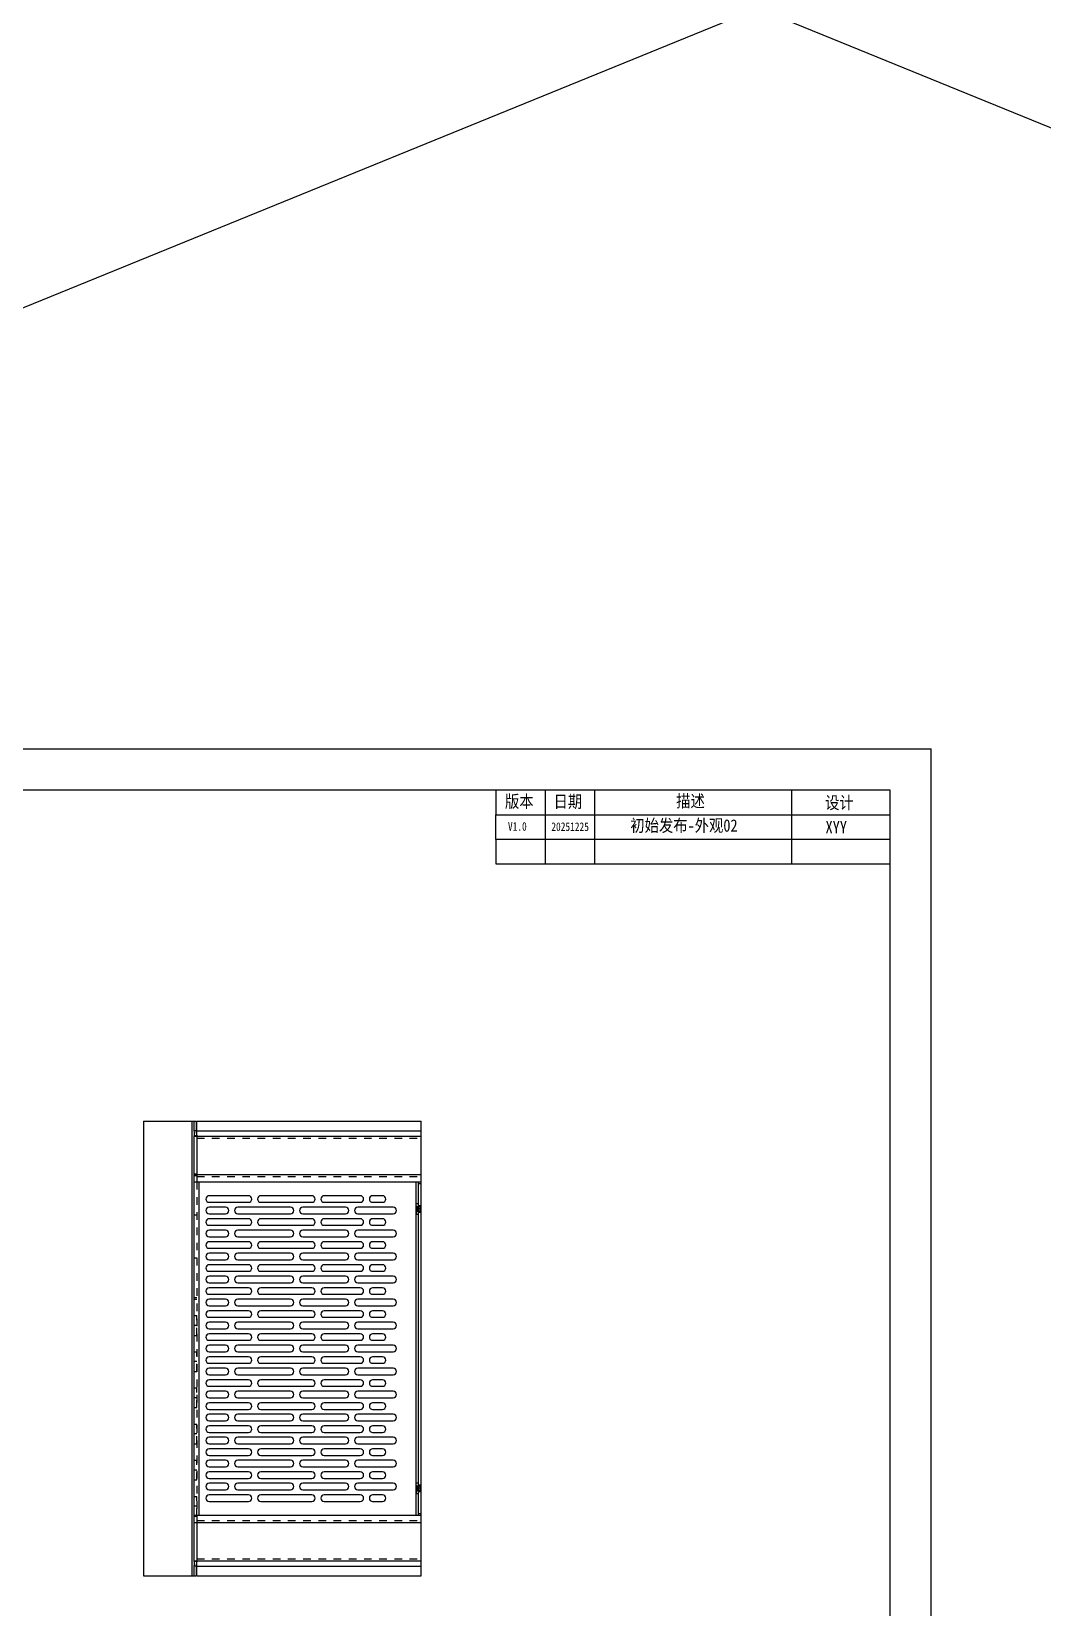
# Model space of a CAD drawing. Header units: millimetres. Extents: x -177 to 18421, y -5017 to 3255.
# Drawn here: x 7370 to 7986, y -4276 to -3317 of the extents above; entities that cross this region are included whole.
import ezdxf

# ---------------------------------------------------------------- set-up
doc = ezdxf.new("R2010")
doc.units = ezdxf.units.MM
doc.header["$LTSCALE"] = 46.255
doc.linetypes.add('HIDDEN', pattern=[0.2, 0.1, -0.1])
doc.layers.get('0').update_dxf_attribs({"linetype": 'CONTINUOUS'})
doc.layers.add('02___PRT_ALL_AXES', color=7, linetype='CONTINUOUS')
doc.layers.add('DEFAULT_2', color=8, linetype='HIDDEN')
doc.styles.get("Standard").update_dxf_attribs({"font": 'txt', "width": 0.85})
doc.styles.add('TEXTSTYLE_1', font='gdt', dxfattribs={"width": 0.8})

msp = doc.modelspace()

# ---------------------------------------------------------------- linework, layer by layer
for p, q in [((3604.224, -1587.394), (12020.537, -5017.418)), ((3604.224, -5017.418), (12020.537, -1587.394)), ((7682.878, -3778.222), (7682.878, -3823.222)), ((7712.878, -3778.222), (7712.878, -3823.222)), ((7832.878, -3778.222), (7832.878, -3823.222))]:
    msp.add_line(p, q)
at = {"color": 7, "linetype": 'Continuous'}
for p, q in [((6728.878, -3753.222), (7917.878, -3753.222)), ((7917.878, -4594.222), (7917.878, -3753.222)), ((7438.497, -3979.701), (7438.497, -4256.503)), ((7438.497, -3979.701), (7470.596, -3979.701)), ((7467.997, -3979.701), (7467.997, -4256.503)), ((7469.297, -3979.701), (7469.297, -3985.6)), ((7470.997, -3988.575), (7470.997, -3979.701)), ((7470.997, -3979.701), (7607.497, -3979.701)), ((7607.497, -4016.719), (7607.497, -3979.701)), ((7470.596, -3985.6), (7469.297, -3985.6)), ((7469.497, -4247.629), (7469.497, -3988.575)), ((7470.997, -3988.575), (7469.497, -3988.575)), ((7469.497, -3988.804), (7607.497, -3988.804)), ((7470.997, -3985.6), (7607.497, -3985.6)), ((7469.497, -4012.216), (7607.497, -4012.216)), ((7469.497, -4016.719), (7607.497, -4016.719)), ((7472.497, -4219.485), (7472.497, -4016.719)), ((7604.497, -4033.102), (7604.497, -4016.719)), ((7605.997, -4219.485), (7605.997, -4016.719)), ((7605.997, -4017.719), (7607.497, -4017.719)), ((7502.497, -4025.119), (7478.497, -4025.119)), ((7540.997, -4025.119), (7509.997, -4025.119)), ((7570.497, -4025.119), (7548.497, -4025.119)), ((7583.997, -4025.119), (7577.997, -4025.119)), ((7478.497, -4029.119), (7502.497, -4029.119)), ((7488.497, -4032.119), (7478.497, -4032.119)), ((7478.497, -4036.119), (7488.497, -4036.119)), ((7527.997, -4032.119), (7495.997, -4032.119)), ((7495.997, -4036.119), (7527.997, -4036.119)), ((7509.997, -4029.119), (7540.997, -4029.119)), ((7561.497, -4032.119), (7535.497, -4032.119)), ((7535.497, -4036.119), (7561.497, -4036.119)), ((7548.497, -4029.119), (7570.497, -4029.119)), ((7590.497, -4032.119), (7568.997, -4032.119)), ((7568.997, -4036.119), (7590.497, -4036.119)), ((7577.997, -4029.119), (7583.997, -4029.119)), ((7604.497, -4030.079), (7604.547, -4030.079)), ((7604.497, -4030.17), (7604.547, -4030.17)), ((7604.497, -4030.246), (7604.547, -4030.246)), ((7604.497, -4030.767), (7604.547, -4030.767)), ((7604.497, -4030.779), (7604.547, -4030.779)), ((7604.497, -4030.816), (7604.547, -4030.816)), ((7604.497, -4030.823), (7604.547, -4030.823)), ((7604.497, -4030.825), (7604.547, -4030.825)), ((7604.497, -4030.837), (7604.547, -4030.837)), ((7604.497, -4031.263), (7604.547, -4031.263)), ((7604.497, -4031.325), (7604.547, -4031.325)), ((7604.497, -4031.473), (7604.547, -4031.473)), ((7604.497, -4031.56), (7604.547, -4031.56)), ((7604.497, -4031.715), (7604.547, -4031.715)), ((7604.497, -4031.783), (7604.547, -4031.783)), ((7604.497, -4032.721), (7604.547, -4032.721)), ((7604.497, -4032.735), (7604.547, -4032.735)), ((7604.497, -4032.823), (7604.547, -4032.823)), ((7604.497, -4203.102), (7604.497, -4036.277)), ((7604.547, -4030.246), (7604.547, -4030.079)), ((7604.547, -4030.837), (7604.547, -4030.767)), ((7604.547, -4031.263), (7604.547, -4031.325)), ((7604.547, -4031.473), (7604.547, -4031.56)), ((7604.547, -4031.715), (7604.547, -4031.783)), ((7604.547, -4032.823), (7604.547, -4032.721)), ((7502.497, -4039.119), (7478.497, -4039.119)), ((7478.497, -4043.119), (7502.497, -4043.119)), ((7488.497, -4046.119), (7478.497, -4046.119)), ((7527.997, -4046.119), (7495.997, -4046.119)), ((7540.997, -4039.119), (7509.997, -4039.119)), ((7509.997, -4043.119), (7540.997, -4043.119)), ((7561.497, -4046.119), (7535.497, -4046.119)), ((7570.497, -4039.119), (7548.497, -4039.119)), ((7548.497, -4043.119), (7570.497, -4043.119)), ((7590.497, -4046.119), (7568.997, -4046.119)), ((7583.997, -4039.119), (7577.997, -4039.119)), ((7577.997, -4043.119), (7583.997, -4043.119)), ((7478.497, -4050.119), (7488.497, -4050.119)), ((7502.497, -4053.119), (7478.497, -4053.119)), ((7495.997, -4050.119), (7527.997, -4050.119)), ((7540.997, -4053.119), (7509.997, -4053.119)), ((7535.497, -4050.119), (7561.497, -4050.119)), ((7570.497, -4053.119), (7548.497, -4053.119)), ((7568.997, -4050.119), (7590.497, -4050.119)), ((7583.997, -4053.119), (7577.997, -4053.119)), ((7478.497, -4057.119), (7502.497, -4057.119)), ((7488.497, -4060.119), (7478.497, -4060.119)), ((7478.497, -4064.119), (7488.497, -4064.119)), ((7527.997, -4060.119), (7495.997, -4060.119)), ((7495.997, -4064.119), (7527.997, -4064.119)), ((7509.997, -4057.119), (7540.997, -4057.119)), ((7561.497, -4060.119), (7535.497, -4060.119)), ((7535.497, -4064.119), (7561.497, -4064.119)), ((7548.497, -4057.119), (7570.497, -4057.119)), ((7590.497, -4060.119), (7568.997, -4060.119)), ((7568.997, -4064.119), (7590.497, -4064.119)), ((7577.997, -4057.119), (7583.997, -4057.119)), ((7502.497, -4067.119), (7478.497, -4067.119)), ((7478.497, -4071.119), (7502.497, -4071.119)), ((7488.497, -4074.119), (7478.497, -4074.119)), ((7527.997, -4074.119), (7495.997, -4074.119)), ((7540.997, -4067.119), (7509.997, -4067.119)), ((7509.997, -4071.119), (7540.997, -4071.119)), ((7561.497, -4074.119), (7535.497, -4074.119)), ((7570.497, -4067.119), (7548.497, -4067.119)), ((7548.497, -4071.119), (7570.497, -4071.119)), ((7590.497, -4074.119), (7568.997, -4074.119)), ((7583.997, -4067.119), (7577.997, -4067.119)), ((7577.997, -4071.119), (7583.997, -4071.119)), ((7478.497, -4078.119), (7488.497, -4078.119)), ((7502.497, -4081.119), (7478.497, -4081.119)), ((7478.497, -4085.119), (7502.497, -4085.119)), ((7495.997, -4078.119), (7527.997, -4078.119)), ((7540.997, -4081.119), (7509.997, -4081.119)), ((7509.997, -4085.119), (7540.997, -4085.119)), ((7535.497, -4078.119), (7561.497, -4078.119)), ((7570.497, -4081.119), (7548.497, -4081.119)), ((7548.497, -4085.119), (7570.497, -4085.119)), ((7568.997, -4078.119), (7590.497, -4078.119)), ((7583.997, -4081.119), (7577.997, -4081.119)), ((7577.997, -4085.119), (7583.997, -4085.119)), ((7488.497, -4088.119), (7478.497, -4088.119)), ((7478.497, -4092.119), (7488.497, -4092.119)), ((7502.497, -4095.119), (7478.497, -4095.119)), ((7527.997, -4088.119), (7495.997, -4088.119)), ((7495.997, -4092.119), (7527.997, -4092.119)), ((7540.997, -4095.119), (7509.997, -4095.119)), ((7561.497, -4088.119), (7535.497, -4088.119)), ((7535.497, -4092.119), (7561.497, -4092.119)), ((7570.497, -4095.119), (7548.497, -4095.119)), ((7590.497, -4088.119), (7568.997, -4088.119)), ((7568.997, -4092.119), (7590.497, -4092.119)), ((7583.997, -4095.119), (7577.997, -4095.119)), ((7478.497, -4099.119), (7502.497, -4099.119)), ((7488.497, -4102.119), (7478.497, -4102.119)), ((7527.997, -4102.119), (7495.997, -4102.119)), ((7509.997, -4099.119), (7540.997, -4099.119)), ((7561.497, -4102.119), (7535.497, -4102.119)), ((7548.497, -4099.119), (7570.497, -4099.119)), ((7590.497, -4102.119), (7568.997, -4102.119)), ((7577.997, -4099.119), (7583.997, -4099.119)), ((7478.497, -4106.119), (7488.497, -4106.119)), ((7502.497, -4109.119), (7478.497, -4109.119)), ((7478.497, -4113.119), (7502.497, -4113.119)), ((7495.997, -4106.119), (7527.997, -4106.119)), ((7540.997, -4109.119), (7509.997, -4109.119)), ((7509.997, -4113.119), (7540.997, -4113.119)), ((7535.497, -4106.119), (7561.497, -4106.119)), ((7570.497, -4109.119), (7548.497, -4109.119)), ((7548.497, -4113.119), (7570.497, -4113.119)), ((7568.997, -4106.119), (7590.497, -4106.119)), ((7583.997, -4109.119), (7577.997, -4109.119)), ((7577.997, -4113.119), (7583.997, -4113.119)), ((7488.497, -4116.119), (7478.497, -4116.119)), ((7478.497, -4120.119), (7488.497, -4120.119)), ((7502.497, -4123.119), (7478.497, -4123.119)), ((7527.997, -4116.119), (7495.997, -4116.119)), ((7495.997, -4120.119), (7527.997, -4120.119)), ((7540.997, -4123.119), (7509.997, -4123.119)), ((7561.497, -4116.119), (7535.497, -4116.119)), ((7535.497, -4120.119), (7561.497, -4120.119)), ((7570.497, -4123.119), (7548.497, -4123.119)), ((7590.497, -4116.119), (7568.997, -4116.119)), ((7568.997, -4120.119), (7590.497, -4120.119)), ((7583.997, -4123.119), (7577.997, -4123.119)), ((7478.497, -4127.119), (7502.497, -4127.119)), ((7488.497, -4130.119), (7478.497, -4130.119)), ((7527.997, -4130.119), (7495.997, -4130.119)), ((7509.997, -4127.119), (7540.997, -4127.119)), ((7561.497, -4130.119), (7535.497, -4130.119)), ((7548.497, -4127.119), (7570.497, -4127.119)), ((7590.497, -4130.119), (7568.997, -4130.119)), ((7577.997, -4127.119), (7583.997, -4127.119)), ((7478.497, -4134.119), (7488.497, -4134.119)), ((7502.497, -4137.119), (7478.497, -4137.119)), ((7478.497, -4141.119), (7502.497, -4141.119)), ((7495.997, -4134.119), (7527.997, -4134.119)), ((7540.997, -4137.119), (7509.997, -4137.119)), ((7509.997, -4141.119), (7540.997, -4141.119)), ((7535.497, -4134.119), (7561.497, -4134.119)), ((7570.497, -4137.119), (7548.497, -4137.119)), ((7548.497, -4141.119), (7570.497, -4141.119)), ((7568.997, -4134.119), (7590.497, -4134.119)), ((7583.997, -4137.119), (7577.997, -4137.119)), ((7577.997, -4141.119), (7583.997, -4141.119)), ((7488.497, -4144.119), (7478.497, -4144.119)), ((7478.497, -4148.119), (7488.497, -4148.119)), ((7502.497, -4151.119), (7478.497, -4151.119)), ((7527.997, -4144.119), (7495.997, -4144.119)), ((7495.997, -4148.119), (7527.997, -4148.119)), ((7540.997, -4151.119), (7509.997, -4151.119)), ((7561.497, -4144.119), (7535.497, -4144.119)), ((7535.497, -4148.119), (7561.497, -4148.119)), ((7570.497, -4151.119), (7548.497, -4151.119)), ((7590.497, -4144.119), (7568.997, -4144.119)), ((7568.997, -4148.119), (7590.497, -4148.119)), ((7583.997, -4151.119), (7577.997, -4151.119)), ((7478.497, -4155.119), (7502.497, -4155.119)), ((7488.497, -4158.119), (7478.497, -4158.119)), ((7478.497, -4162.119), (7488.497, -4162.119)), ((7527.997, -4158.119), (7495.997, -4158.119)), ((7495.997, -4162.119), (7527.997, -4162.119)), ((7509.997, -4155.119), (7540.997, -4155.119)), ((7561.497, -4158.119), (7535.497, -4158.119)), ((7535.497, -4162.119), (7561.497, -4162.119)), ((7548.497, -4155.119), (7570.497, -4155.119)), ((7590.497, -4158.119), (7568.997, -4158.119)), ((7568.997, -4162.119), (7590.497, -4162.119)), ((7577.997, -4155.119), (7583.997, -4155.119)), ((7502.497, -4165.119), (7478.497, -4165.119)), ((7478.497, -4169.119), (7502.497, -4169.119)), ((7488.497, -4172.119), (7478.497, -4172.119)), ((7527.997, -4172.119), (7495.997, -4172.119)), ((7540.997, -4165.119), (7509.997, -4165.119)), ((7509.997, -4169.119), (7540.997, -4169.119)), ((7561.497, -4172.119), (7535.497, -4172.119)), ((7570.497, -4165.119), (7548.497, -4165.119)), ((7548.497, -4169.119), (7570.497, -4169.119)), ((7590.497, -4172.119), (7568.997, -4172.119)), ((7583.997, -4165.119), (7577.997, -4165.119)), ((7577.997, -4169.119), (7583.997, -4169.119)), ((7478.497, -4176.119), (7488.497, -4176.119)), ((7502.497, -4179.119), (7478.497, -4179.119)), ((7495.997, -4176.119), (7527.997, -4176.119)), ((7540.997, -4179.119), (7509.997, -4179.119)), ((7535.497, -4176.119), (7561.497, -4176.119)), ((7570.497, -4179.119), (7548.497, -4179.119)), ((7568.997, -4176.119), (7590.497, -4176.119)), ((7583.997, -4179.119), (7577.997, -4179.119)), ((7478.497, -4183.119), (7502.497, -4183.119)), ((7488.497, -4186.119), (7478.497, -4186.119)), ((7478.497, -4190.119), (7488.497, -4190.119)), ((7527.997, -4186.119), (7495.997, -4186.119)), ((7495.997, -4190.119), (7527.997, -4190.119)), ((7509.997, -4183.119), (7540.997, -4183.119)), ((7561.497, -4186.119), (7535.497, -4186.119)), ((7535.497, -4190.119), (7561.497, -4190.119)), ((7548.497, -4183.119), (7570.497, -4183.119)), ((7590.497, -4186.119), (7568.997, -4186.119)), ((7568.997, -4190.119), (7590.497, -4190.119)), ((7577.997, -4183.119), (7583.997, -4183.119)), ((7502.497, -4193.119), (7478.497, -4193.119)), ((7478.497, -4197.119), (7502.497, -4197.119)), ((7488.497, -4200.119), (7478.497, -4200.119)), ((7527.997, -4200.119), (7495.997, -4200.119)), ((7540.997, -4193.119), (7509.997, -4193.119)), ((7509.997, -4197.119), (7540.997, -4197.119)), ((7561.497, -4200.119), (7535.497, -4200.119)), ((7570.497, -4193.119), (7548.497, -4193.119)), ((7548.497, -4197.119), (7570.497, -4197.119)), ((7590.497, -4200.119), (7568.997, -4200.119)), ((7583.997, -4193.119), (7577.997, -4193.119)), ((7577.997, -4197.119), (7583.997, -4197.119)), ((7604.497, -4200.079), (7604.547, -4200.079)), ((7604.497, -4200.17), (7604.547, -4200.17)), ((7604.497, -4200.246), (7604.547, -4200.246)), ((7604.497, -4200.767), (7604.547, -4200.767)), ((7604.497, -4200.779), (7604.547, -4200.779)), ((7604.497, -4200.816), (7604.547, -4200.816)), ((7604.497, -4200.823), (7604.547, -4200.823)), ((7604.497, -4200.825), (7604.547, -4200.825)), ((7604.497, -4200.837), (7604.547, -4200.837)), ((7604.547, -4200.246), (7604.547, -4200.079)), ((7604.547, -4200.837), (7604.547, -4200.767)), ((7478.497, -4204.119), (7488.497, -4204.119)), ((7502.497, -4207.119), (7478.497, -4207.119)), ((7495.997, -4204.119), (7527.997, -4204.119)), ((7540.997, -4207.119), (7509.997, -4207.119)), ((7535.497, -4204.119), (7561.497, -4204.119)), ((7570.497, -4207.119), (7548.497, -4207.119)), ((7568.997, -4204.119), (7590.497, -4204.119)), ((7583.997, -4207.119), (7577.997, -4207.119)), ((7604.497, -4201.263), (7604.547, -4201.263)), ((7604.497, -4201.325), (7604.547, -4201.325)), ((7604.497, -4201.473), (7604.547, -4201.473)), ((7604.497, -4201.56), (7604.547, -4201.56)), ((7604.497, -4201.715), (7604.547, -4201.715)), ((7604.497, -4201.783), (7604.547, -4201.783)), ((7604.497, -4202.721), (7604.547, -4202.721)), ((7604.497, -4202.735), (7604.547, -4202.735)), ((7604.497, -4202.823), (7604.547, -4202.823)), ((7604.497, -4219.485), (7604.497, -4206.277)), ((7604.547, -4201.263), (7604.547, -4201.325)), ((7604.547, -4201.473), (7604.547, -4201.56)), ((7604.547, -4201.715), (7604.547, -4201.783)), ((7604.547, -4202.823), (7604.547, -4202.721)), ((7469.497, -4219.485), (7607.497, -4219.485)), ((7478.497, -4211.119), (7502.497, -4211.119)), ((7509.997, -4211.119), (7540.997, -4211.119)), ((7548.497, -4211.119), (7570.497, -4211.119)), ((7577.997, -4211.119), (7583.997, -4211.119)), ((7605.997, -4218.485), (7607.497, -4218.485)), ((7607.497, -4256.503), (7607.497, -4219.485)), ((7469.497, -4223.988), (7607.497, -4223.988)), ((7469.497, -4247.4), (7607.497, -4247.4)), ((7470.997, -4247.629), (7469.497, -4247.629)), ((7470.997, -4256.503), (7470.997, -4247.629)), ((7438.497, -4256.503), (7470.596, -4256.503)), ((7470.596, -4250.604), (7469.297, -4250.604)), ((7469.297, -4250.604), (7469.297, -4256.503)), ((7470.997, -4250.604), (7607.497, -4250.604)), ((7470.997, -4256.503), (7607.497, -4256.503))]:
    msp.add_line(p, q, dxfattribs=at)
at = {"color": 3, "linetype": 'Continuous'}
for p, q in [((7470.596, -3979.701), (7470.596, -3985.6)), ((7470.997, -3988.575), (7470.997, -4016.719)), ((7607.497, -4219.485), (7607.497, -4016.719)), ((7470.997, -4219.485), (7470.997, -4247.629)), ((7470.596, -4250.604), (7470.596, -4256.503))]:
    msp.add_line(p, q, dxfattribs=at)
at = {"color": 7, "linetype": 'Continuous'}
msp.add_lwpolyline([(6753.878, -4569.222), (7892.878, -4569.222), (7892.878, -3778.222), (6753.878, -3778.222)], close=True, dxfattribs=at)
for points in [[(7892.878, -3808.222), (7652.878, -3808.222), (7652.878, -3823.222), (7892.878, -3823.222), (7892.878, -3778.222), (7652.878, -3778.222), (7652.878, -3793.222)], [(7652.878, -3808.222), (7652.878, -3793.222), (7892.878, -3793.222)]]:
    msp.add_lwpolyline(points)
for centre, start, end in [((7478.497, -4027.119), 90, 270), ((7502.497, -4027.119), 270, 90), ((7509.997, -4027.119), 90, 270), ((7540.997, -4027.119), 270, 90), ((7548.497, -4027.119), 90, 270), ((7570.497, -4027.119), 270, 90), ((7577.997, -4027.119), 90, 270), ((7583.997, -4027.119), 270, 90), ((7478.497, -4034.119), 90, 270), ((7488.497, -4034.119), 270, 90), ((7495.997, -4034.119), 90, 270), ((7527.997, -4034.119), 270, 90), ((7535.497, -4034.119), 90, 270), ((7561.497, -4034.119), 270, 90), ((7568.997, -4034.119), 90, 270), ((7590.497, -4034.119), 270, 90), ((7478.497, -4041.119), 90, 270), ((7478.497, -4048.119), 90, 270), ((7488.497, -4048.119), 270, 90), ((7495.997, -4048.119), 90, 270), ((7502.497, -4041.119), 270, 90), ((7509.997, -4041.119), 90, 270), ((7527.997, -4048.119), 270, 90), ((7535.497, -4048.119), 90, 270), ((7540.997, -4041.119), 270, 90), ((7548.497, -4041.119), 90, 270), ((7561.497, -4048.119), 270, 90), ((7568.997, -4048.119), 90, 270), ((7570.497, -4041.119), 270, 90), ((7577.997, -4041.119), 90, 270), ((7583.997, -4041.119), 270, 90), ((7590.497, -4048.119), 270, 90), ((7478.497, -4055.119), 90, 270), ((7502.497, -4055.119), 270, 90), ((7509.997, -4055.119), 90, 270), ((7540.997, -4055.119), 270, 90), ((7548.497, -4055.119), 90, 270), ((7570.497, -4055.119), 270, 90), ((7577.997, -4055.119), 90, 270), ((7583.997, -4055.119), 270, 90), ((7478.497, -4062.119), 90, 270), ((7488.497, -4062.119), 270, 90), ((7495.997, -4062.119), 90, 270), ((7527.997, -4062.119), 270, 90), ((7535.497, -4062.119), 90, 270), ((7561.497, -4062.119), 270, 90), ((7568.997, -4062.119), 90, 270), ((7590.497, -4062.119), 270, 90), ((7478.497, -4069.119), 90, 270), ((7478.497, -4076.119), 90, 270), ((7488.497, -4076.119), 270, 90), ((7495.997, -4076.119), 90, 270), ((7502.497, -4069.119), 270, 90), ((7509.997, -4069.119), 90, 270), ((7527.997, -4076.119), 270, 90), ((7535.497, -4076.119), 90, 270), ((7540.997, -4069.119), 270, 90), ((7548.497, -4069.119), 90, 270), ((7561.497, -4076.119), 270, 90), ((7568.997, -4076.119), 90, 270), ((7570.497, -4069.119), 270, 90), ((7577.997, -4069.119), 90, 270), ((7583.997, -4069.119), 270, 90), ((7590.497, -4076.119), 270, 90), ((7478.497, -4083.119), 90, 270), ((7502.497, -4083.119), 270, 90), ((7509.997, -4083.119), 90, 270), ((7540.997, -4083.119), 270, 90), ((7548.497, -4083.119), 90, 270), ((7570.497, -4083.119), 270, 90), ((7577.997, -4083.119), 90, 270), ((7583.997, -4083.119), 270, 90), ((7478.497, -4090.119), 90, 270), ((7478.497, -4097.119), 90, 270), ((7488.497, -4090.119), 270, 90), ((7495.997, -4090.119), 90, 270), ((7502.497, -4097.119), 270, 90), ((7509.997, -4097.119), 90, 270), ((7527.997, -4090.119), 270, 90), ((7535.497, -4090.119), 90, 270), ((7540.997, -4097.119), 270, 90), ((7548.497, -4097.119), 90, 270), ((7561.497, -4090.119), 270, 90), ((7568.997, -4090.119), 90, 270), ((7570.497, -4097.119), 270, 90), ((7577.997, -4097.119), 90, 270), ((7583.997, -4097.119), 270, 90), ((7590.497, -4090.119), 270, 90), ((7478.497, -4104.119), 90, 270), ((7488.497, -4104.119), 270, 90), ((7495.997, -4104.119), 90, 270), ((7527.997, -4104.119), 270, 90), ((7535.497, -4104.119), 90, 270), ((7561.497, -4104.119), 270, 90), ((7568.997, -4104.119), 90, 270), ((7590.497, -4104.119), 270, 90), ((7478.497, -4111.119), 90, 270), ((7502.497, -4111.119), 270, 90), ((7509.997, -4111.119), 90, 270), ((7540.997, -4111.119), 270, 90), ((7548.497, -4111.119), 90, 270), ((7570.497, -4111.119), 270, 90), ((7577.997, -4111.119), 90, 270), ((7583.997, -4111.119), 270, 90), ((7478.497, -4118.119), 90, 270), ((7478.497, -4125.119), 90, 270), ((7488.497, -4118.119), 270, 90), ((7495.997, -4118.119), 90, 270), ((7502.497, -4125.119), 270, 90), ((7509.997, -4125.119), 90, 270), ((7527.997, -4118.119), 270, 90), ((7535.497, -4118.119), 90, 270), ((7540.997, -4125.119), 270, 90), ((7548.497, -4125.119), 90, 270), ((7561.497, -4118.119), 270, 90), ((7568.997, -4118.119), 90, 270), ((7570.497, -4125.119), 270, 90), ((7577.997, -4125.119), 90, 270), ((7583.997, -4125.119), 270, 90), ((7590.497, -4118.119), 270, 90), ((7478.497, -4132.119), 90, 270), ((7488.497, -4132.119), 270, 90), ((7495.997, -4132.119), 90, 270), ((7527.997, -4132.119), 270, 90), ((7535.497, -4132.119), 90, 270), ((7561.497, -4132.119), 270, 90), ((7568.997, -4132.119), 90, 270), ((7590.497, -4132.119), 270, 90), ((7478.497, -4139.119), 90, 270), ((7502.497, -4139.119), 270, 90), ((7509.997, -4139.119), 90, 270), ((7540.997, -4139.119), 270, 90), ((7548.497, -4139.119), 90, 270), ((7570.497, -4139.119), 270, 90), ((7577.997, -4139.119), 90, 270), ((7583.997, -4139.119), 270, 90), ((7478.497, -4146.119), 90, 270), ((7478.497, -4153.119), 90, 270), ((7488.497, -4146.119), 270, 90), ((7495.997, -4146.119), 90, 270), ((7502.497, -4153.119), 270, 90), ((7509.997, -4153.119), 90, 270), ((7527.997, -4146.119), 270, 90), ((7535.497, -4146.119), 90, 270), ((7540.997, -4153.119), 270, 90), ((7548.497, -4153.119), 90, 270), ((7561.497, -4146.119), 270, 90), ((7568.997, -4146.119), 90, 270), ((7570.497, -4153.119), 270, 90), ((7577.997, -4153.119), 90, 270), ((7583.997, -4153.119), 270, 90), ((7590.497, -4146.119), 270, 90), ((7478.497, -4160.119), 90, 270), ((7488.497, -4160.119), 270, 90), ((7495.997, -4160.119), 90, 270), ((7527.997, -4160.119), 270, 90), ((7535.497, -4160.119), 90, 270), ((7561.497, -4160.119), 270, 90), ((7568.997, -4160.119), 90, 270), ((7590.497, -4160.119), 270, 90), ((7478.497, -4167.119), 90, 270), ((7478.497, -4174.119), 90, 270), ((7488.497, -4174.119), 270, 90), ((7495.997, -4174.119), 90, 270), ((7502.497, -4167.119), 270, 90), ((7509.997, -4167.119), 90, 270), ((7527.997, -4174.119), 270, 90), ((7535.497, -4174.119), 90, 270), ((7540.997, -4167.119), 270, 90), ((7548.497, -4167.119), 90, 270), ((7561.497, -4174.119), 270, 90), ((7568.997, -4174.119), 90, 270), ((7570.497, -4167.119), 270, 90), ((7577.997, -4167.119), 90, 270), ((7583.997, -4167.119), 270, 90), ((7590.497, -4174.119), 270, 90), ((7478.497, -4181.119), 90, 270), ((7502.497, -4181.119), 270, 90), ((7509.997, -4181.119), 90, 270), ((7540.997, -4181.119), 270, 90), ((7548.497, -4181.119), 90, 270), ((7570.497, -4181.119), 270, 90), ((7577.997, -4181.119), 90, 270), ((7583.997, -4181.119), 270, 90), ((7478.497, -4188.119), 90, 270), ((7488.497, -4188.119), 270, 90), ((7495.997, -4188.119), 90, 270), ((7527.997, -4188.119), 270, 90), ((7535.497, -4188.119), 90, 270), ((7561.497, -4188.119), 270, 90), ((7568.997, -4188.119), 90, 270), ((7590.497, -4188.119), 270, 90), ((7478.497, -4195.119), 90, 270), ((7478.497, -4202.119), 90, 270), ((7488.497, -4202.119), 270, 90), ((7495.997, -4202.119), 90, 270), ((7502.497, -4195.119), 270, 90), ((7509.997, -4195.119), 90, 270), ((7527.997, -4202.119), 270, 90), ((7535.497, -4202.119), 90, 270), ((7540.997, -4195.119), 270, 90), ((7548.497, -4195.119), 90, 270), ((7561.497, -4202.119), 270, 90), ((7568.997, -4202.119), 90, 270), ((7570.497, -4195.119), 270, 90), ((7577.997, -4195.119), 90, 270), ((7583.997, -4195.119), 270, 90), ((7590.497, -4202.119), 270, 90), ((7478.497, -4209.119), 90, 270), ((7502.497, -4209.119), 270, 90), ((7509.997, -4209.119), 90, 270), ((7540.997, -4209.119), 270, 90), ((7548.497, -4209.119), 90, 270), ((7570.497, -4209.119), 270, 90), ((7577.997, -4209.119), 90, 270), ((7583.997, -4209.119), 270, 90)]:
    msp.add_arc(centre, 2, start, end, dxfattribs=at)
for points, knots in [([(7469.297, -3985.6), (7469.297, -3986.162), (7469.364, -3987.155), (7469.497, -3988.143), (7469.497, -3988.575)], [0, 0, 0, 0, 0.565601, 1, 1, 1, 1]), ([(7469.482, -4247.997), (7469.455, -4248.38), (7469.35, -4249.246), (7469.297, -4250.117), (7469.297, -4250.604)], [0, 0, 0, 0, 0.4408214, 1, 1, 1, 1])]:
    msp.add_open_spline(points, degree=3, knots=knots, dxfattribs=at)
at = {"color": 3, "linetype": 'Continuous'}
for points, knots in [([(7470.596, -3985.6), (7470.596, -3985.719), (7470.608, -3986.18), (7470.671, -3986.637), (7470.731, -3986.972)], [0, 0, 0, 0, 0.2600333, 1, 1, 1, 1]), ([(7470.851, -3987.579), (7470.87, -3987.671), (7470.936, -3988), (7470.997, -3988.334), (7470.997, -3988.575)], [0, 0, 0, 0, 0.2819204, 1, 1, 1, 1]), ([(7470.892, -4248.422), (7470.877, -4248.498), (7470.81, -4248.827), (7470.742, -4249.155), (7470.7, -4249.409)], [0, 0, 0, 0, 0.2324478, 1, 1, 1, 1]), ([(7470.7, -4249.409), (7470.685, -4249.502), (7470.625, -4249.897), (7470.596, -4250.298), (7470.596, -4250.604)], [0, 0, 0, 0, 0.2334108, 1, 1, 1, 1])]:
    msp.add_open_spline(points, degree=3, knots=knots, dxfattribs=at)
for points in [[(7470.731, -3986.972), (7470.768, -3987.175), (7470.809, -3987.377), (7470.851, -3987.579)], [(7470.967, -4247.997), (7470.947, -4248.139), (7470.92, -4248.281), (7470.892, -4248.422)], [(7470.997, -4247.629), (7470.997, -4247.752), (7470.985, -4247.875), (7470.967, -4247.997)]]:
    msp.add_open_spline(points, degree=3, dxfattribs=at)
at = {"color": 7, "linetype": 'Continuous'}
msp.add_open_spline([(7469.497, -4247.629), (7469.497, -4247.752), (7469.491, -4247.875), (7469.482, -4247.997)], degree=3, dxfattribs=at)
at = {"layer": '02___PRT_ALL_AXES', "color": 7, "linetype": 'Continuous'}
for p, q in [((7604.497, -4029.927), (7605.997, -4029.927)), ((7604.497, -4033.102), (7604.497, -4036.277)), ((7604.497, -4036.277), (7605.997, -4036.277)), ((7604.497, -4199.927), (7605.997, -4199.927)), ((7604.497, -4203.102), (7604.497, -4206.277)), ((7604.497, -4206.277), (7605.997, -4206.277))]:
    msp.add_line(p, q, dxfattribs=at)
at = {"layer": '02___PRT_ALL_AXES', "color": 8, "linetype": 'HIDDEN'}
for p, q in [((7604.797, -4031.602), (7607.367, -4031.602)), ((7604.797, -4034.602), (7607.367, -4034.602)), ((7605.997, -4036.277), (7605.997, -4029.927)), ((7605.997, -4030.992), (7606.847, -4030.992)), ((7605.997, -4031.002), (7607.497, -4031.002)), ((7607.497, -4033.102), (7605.997, -4033.102)), ((7605.997, -4035.202), (7607.497, -4035.202)), ((7605.997, -4035.212), (7606.847, -4035.212)), ((7606.847, -4031.192), (7607.237, -4030.992)), ((7606.847, -4035.212), (7606.847, -4030.992)), ((7606.847, -4035.012), (7607.237, -4035.212)), ((7607.237, -4030.992), (7607.237, -4035.212)), ((7607.237, -4030.992), (7607.367, -4030.992)), ((7607.237, -4035.212), (7607.367, -4035.212)), ((7607.367, -4035.212), (7607.367, -4030.992)), ((7607.497, -4035.202), (7607.497, -4031.002)), ((7469.497, -4110.102), (7469.497, -4098.102)), ((7469.497, -4098.102), (7470.997, -4098.102)), ((7470.997, -4104.102), (7469.497, -4104.102)), ((7470.997, -4110.102), (7470.997, -4098.102)), ((7469.497, -4110.102), (7470.997, -4110.102)), ((7469.497, -4132.102), (7469.497, -4120.102)), ((7469.497, -4120.102), (7470.997, -4120.102)), ((7470.997, -4132.102), (7470.997, -4120.102)), ((7470.997, -4126.102), (7469.497, -4126.102)), ((7469.497, -4132.102), (7470.997, -4132.102)), ((7469.497, -4154.102), (7469.497, -4142.102)), ((7469.497, -4142.102), (7470.997, -4142.102)), ((7470.997, -4154.102), (7470.997, -4142.102)), ((7470.997, -4148.102), (7469.497, -4148.102)), ((7469.497, -4154.102), (7470.997, -4154.102)), ((7469.497, -4176.102), (7469.497, -4164.102)), ((7469.497, -4164.102), (7470.997, -4164.102)), ((7470.997, -4170.102), (7469.497, -4170.102)), ((7470.997, -4176.102), (7470.997, -4164.102)), ((7469.497, -4176.102), (7470.997, -4176.102)), ((7469.497, -4186.102), (7470.997, -4186.102)), ((7469.497, -4198.102), (7469.497, -4186.102)), ((7470.997, -4198.102), (7470.997, -4186.102)), ((7470.997, -4192.102), (7469.497, -4192.102)), ((7469.497, -4198.102), (7470.997, -4198.102)), ((7605.997, -4206.277), (7605.997, -4199.927)), ((7469.497, -4208.102), (7470.997, -4208.102)), ((7469.497, -4220.102), (7469.497, -4208.102)), ((7470.997, -4220.102), (7470.997, -4208.102)), ((7604.797, -4201.602), (7607.367, -4201.602)), ((7604.797, -4204.602), (7607.367, -4204.602)), ((7605.997, -4200.992), (7606.847, -4200.992)), ((7605.997, -4201.002), (7607.497, -4201.002)), ((7607.497, -4203.102), (7605.997, -4203.102)), ((7605.997, -4205.202), (7607.497, -4205.202)), ((7605.997, -4205.212), (7606.847, -4205.212)), ((7606.847, -4205.212), (7606.847, -4200.992)), ((7606.847, -4201.192), (7607.237, -4200.992)), ((7606.847, -4205.012), (7607.237, -4205.212)), ((7607.237, -4200.992), (7607.367, -4200.992)), ((7607.237, -4200.992), (7607.237, -4205.212)), ((7607.237, -4205.212), (7607.367, -4205.212)), ((7607.367, -4205.212), (7607.367, -4200.992)), ((7607.497, -4205.202), (7607.497, -4201.002)), ((7470.997, -4214.102), (7469.497, -4214.102)), ((7469.497, -4220.102), (7470.997, -4220.102))]:
    msp.add_line(p, q, dxfattribs=at)
at = {"layer": 'DEFAULT_2', "color": 8, "linetype": 'HIDDEN'}
for p, q in [((7470.997, -3990.103), (7607.497, -3990.103)), ((7470.997, -4012.002), (7469.497, -4012.002)), ((7470.997, -4012.922), (7469.497, -4012.922)), ((7470.997, -4013.515), (7607.497, -4013.515)), ((7470.997, -4016.719), (7470.997, -4219.485)), ((7470.997, -4037.002), (7469.497, -4037.002)), ((7604.497, -4030.3), (7604.547, -4030.3)), ((7604.497, -4030.337), (7604.547, -4030.337)), ((7604.497, -4030.618), (7604.547, -4030.618)), ((7604.497, -4030.668), (7604.547, -4030.668)), ((7604.497, -4030.684), (7604.547, -4030.684)), ((7604.497, -4030.701), (7604.547, -4030.701)), ((7604.497, -4030.743), (7604.547, -4030.743)), ((7604.497, -4030.745), (7604.547, -4030.745)), ((7604.497, -4030.748), (7604.547, -4030.748)), ((7604.497, -4030.75), (7604.547, -4030.75)), ((7604.497, -4030.771), (7604.547, -4030.771)), ((7604.497, -4030.774), (7604.547, -4030.774)), ((7604.497, -4030.776), (7604.547, -4030.776)), ((7604.497, -4030.782), (7604.547, -4030.782)), ((7604.497, -4030.81), (7604.547, -4030.81)), ((7604.497, -4030.853), (7604.547, -4030.853)), ((7604.497, -4030.859), (7604.547, -4030.859)), ((7604.497, -4030.866), (7604.547, -4030.866)), ((7604.497, -4030.866), (7604.547, -4030.866)), ((7604.497, -4030.878), (7604.547, -4030.878)), ((7604.497, -4030.879), (7604.547, -4030.879)), ((7604.497, -4030.886), (7604.547, -4030.886)), ((7604.497, -4030.905), (7604.547, -4030.905)), ((7604.497, -4030.921), (7604.547, -4030.921)), ((7604.497, -4030.922), (7604.547, -4030.922)), ((7604.497, -4030.932), (7604.547, -4030.932)), ((7604.497, -4030.945), (7604.547, -4030.945)), ((7604.497, -4030.948), (7604.547, -4030.948)), ((7604.497, -4030.951), (7604.547, -4030.951)), ((7604.497, -4030.963), (7604.547, -4030.963)), ((7604.497, -4030.963), (7604.547, -4030.963)), ((7604.497, -4030.972), (7604.547, -4030.972)), ((7604.497, -4030.975), (7604.547, -4030.975)), ((7604.497, -4030.994), (7604.547, -4030.994)), ((7604.497, -4030.996), (7604.547, -4030.996)), ((7604.497, -4030.997), (7604.547, -4030.997)), ((7604.497, -4031), (7604.547, -4031)), ((7604.497, -4031.008), (7604.547, -4031.008)), ((7604.497, -4031.012), (7604.547, -4031.012)), ((7604.497, -4031.019), (7604.547, -4031.019)), ((7604.497, -4031.022), (7604.547, -4031.022)), ((7604.497, -4031.044), (7604.547, -4031.044)), ((7604.497, -4031.056), (7604.547, -4031.056)), ((7604.497, -4031.069), (7604.547, -4031.069)), ((7604.497, -4031.071), (7604.547, -4031.071)), ((7604.497, -4031.08), (7604.547, -4031.08)), ((7604.497, -4031.083), (7604.547, -4031.083)), ((7604.497, -4031.086), (7604.547, -4031.086)), ((7604.497, -4031.088), (7604.547, -4031.088)), ((7604.497, -4031.097), (7604.547, -4031.097)), ((7604.497, -4031.101), (7604.547, -4031.101)), ((7604.497, -4031.124), (7604.547, -4031.124)), ((7604.497, -4031.126), (7604.547, -4031.126)), ((7604.497, -4031.158), (7604.547, -4031.158)), ((7604.497, -4031.164), (7604.547, -4031.164)), ((7604.497, -4031.178), (7604.547, -4031.178)), ((7604.497, -4031.179), (7604.547, -4031.179)), ((7604.497, -4031.185), (7604.547, -4031.185)), ((7604.497, -4031.21), (7604.547, -4031.21)), ((7604.497, -4031.22), (7604.547, -4031.22)), ((7604.497, -4031.222), (7604.547, -4031.222)), ((7604.497, -4031.253), (7604.547, -4031.253)), ((7604.497, -4031.28), (7604.547, -4031.28)), ((7604.797, -4031.602), (7604.497, -4031.302)), ((7604.497, -4031.317), (7604.547, -4031.317)), ((7604.497, -4031.373), (7604.547, -4031.373)), ((7604.497, -4031.377), (7604.547, -4031.377)), ((7604.497, -4031.432), (7604.547, -4031.432)), ((7604.497, -4031.442), (7604.547, -4031.442)), ((7604.497, -4031.46), (7604.547, -4031.46)), ((7604.497, -4031.466), (7604.547, -4031.466)), ((7604.497, -4031.489), (7604.547, -4031.489)), ((7604.497, -4031.494), (7604.547, -4031.494)), ((7604.497, -4031.503), (7604.547, -4031.503)), ((7604.497, -4031.518), (7604.547, -4031.518)), ((7604.497, -4031.535), (7604.547, -4031.535)), ((7604.497, -4031.556), (7604.547, -4031.556)), ((7604.497, -4031.569), (7604.547, -4031.569)), ((7604.497, -4031.58), (7604.547, -4031.58)), ((7604.497, -4031.583), (7604.547, -4031.583)), ((7604.497, -4031.715), (7604.547, -4031.715)), ((7604.497, -4031.756), (7604.547, -4031.756)), ((7604.497, -4031.853), (7604.547, -4031.853)), ((7604.497, -4032.104), (7604.547, -4032.104)), ((7604.497, -4032.165), (7604.547, -4032.165)), ((7604.497, -4032.178), (7604.547, -4032.178)), ((7604.497, -4032.2), (7604.547, -4032.2)), ((7604.497, -4032.276), (7604.547, -4032.276)), ((7604.497, -4032.329), (7604.547, -4032.329)), ((7604.497, -4032.365), (7604.547, -4032.365)), ((7604.497, -4032.56), (7604.547, -4032.56)), ((7604.497, -4032.571), (7604.547, -4032.571)), ((7604.497, -4032.576), (7604.547, -4032.576)), ((7604.497, -4032.605), (7604.547, -4032.605)), ((7604.497, -4032.617), (7604.547, -4032.617)), ((7604.497, -4032.637), (7604.547, -4032.637)), ((7604.497, -4032.644), (7604.547, -4032.644)), ((7604.497, -4032.654), (7604.547, -4032.654)), ((7604.497, -4032.655), (7604.547, -4032.655)), ((7604.497, -4032.662), (7604.547, -4032.662)), ((7604.497, -4032.664), (7604.547, -4032.664)), ((7604.497, -4032.673), (7604.547, -4032.673)), ((7604.497, -4032.675), (7604.547, -4032.675)), ((7604.497, -4032.688), (7604.547, -4032.688)), ((7604.497, -4032.717), (7604.547, -4032.717)), ((7604.497, -4032.718), (7604.547, -4032.718)), ((7604.497, -4032.719), (7604.547, -4032.719)), ((7604.497, -4032.728), (7604.547, -4032.728)), ((7604.497, -4032.745), (7604.547, -4032.745)), ((7604.497, -4032.769), (7604.547, -4032.769)), ((7604.497, -4032.775), (7604.547, -4032.775)), ((7604.497, -4032.776), (7604.547, -4032.776)), ((7604.497, -4032.783), (7604.547, -4032.783)), ((7604.497, -4032.814), (7604.547, -4032.814)), ((7604.497, -4032.835), (7604.547, -4032.835)), ((7604.497, -4032.84), (7604.547, -4032.84)), ((7604.497, -4032.844), (7604.547, -4032.844)), ((7604.497, -4032.857), (7604.547, -4032.857)), ((7604.497, -4032.885), (7604.547, -4032.885)), ((7604.497, -4032.887), (7604.547, -4032.887)), ((7604.497, -4032.889), (7604.547, -4032.889)), ((7604.497, -4032.896), (7604.547, -4032.896)), ((7604.497, -4032.897), (7604.547, -4032.897)), ((7604.497, -4032.902), (7604.547, -4032.902)), ((7604.497, -4032.924), (7604.547, -4032.924)), ((7604.497, -4032.931), (7604.547, -4032.931)), ((7604.497, -4032.939), (7604.547, -4032.939)), ((7604.497, -4032.95), (7604.547, -4032.95)), ((7604.497, -4032.954), (7604.547, -4032.954)), ((7604.497, -4032.957), (7604.547, -4032.957)), ((7604.497, -4032.958), (7604.547, -4032.958)), ((7604.497, -4032.962), (7604.547, -4032.962)), ((7604.497, -4032.995), (7604.547, -4032.995)), ((7604.497, -4033.003), (7604.547, -4033.003)), ((7604.497, -4033.009), (7604.547, -4033.009)), ((7604.497, -4033.024), (7604.547, -4033.024)), ((7604.497, -4033.03), (7604.547, -4033.03)), ((7604.497, -4033.036), (7604.547, -4033.036)), ((7604.497, -4033.039), (7604.547, -4033.039)), ((7604.497, -4036.277), (7604.497, -4033.102)), ((7604.797, -4034.602), (7604.497, -4034.902)), ((7604.547, -4030.767), (7604.547, -4030.246)), ((7604.547, -4031.263), (7604.547, -4030.837)), ((7604.547, -4031.473), (7604.547, -4031.325)), ((7604.547, -4031.715), (7604.547, -4031.56)), ((7604.547, -4032.365), (7604.547, -4031.783)), ((7604.547, -4032.721), (7604.547, -4032.56)), ((7604.547, -4033.039), (7604.547, -4032.823)), ((7604.797, -4031.602), (7604.797, -4034.602)), ((7470.997, -4063.202), (7469.497, -4063.202)), ((7470.997, -4087.282), (7469.497, -4087.282)), ((7470.997, -4088.202), (7469.497, -4088.202)), ((7604.497, -4200.3), (7604.547, -4200.3)), ((7604.497, -4200.337), (7604.547, -4200.337)), ((7604.497, -4200.618), (7604.547, -4200.618)), ((7604.497, -4200.668), (7604.547, -4200.668)), ((7604.497, -4200.684), (7604.547, -4200.684)), ((7604.497, -4200.701), (7604.547, -4200.701)), ((7604.497, -4200.743), (7604.547, -4200.743)), ((7604.497, -4200.745), (7604.547, -4200.745)), ((7604.497, -4200.748), (7604.547, -4200.748)), ((7604.497, -4200.75), (7604.547, -4200.75)), ((7604.497, -4200.771), (7604.547, -4200.771)), ((7604.497, -4200.774), (7604.547, -4200.774)), ((7604.497, -4200.776), (7604.547, -4200.776)), ((7604.497, -4200.782), (7604.547, -4200.782)), ((7604.497, -4200.81), (7604.547, -4200.81)), ((7604.497, -4200.853), (7604.547, -4200.853)), ((7604.497, -4200.859), (7604.547, -4200.859)), ((7604.497, -4200.866), (7604.547, -4200.866)), ((7604.497, -4200.866), (7604.547, -4200.866)), ((7604.497, -4200.878), (7604.547, -4200.878)), ((7604.497, -4200.879), (7604.547, -4200.879)), ((7604.497, -4200.886), (7604.547, -4200.886)), ((7604.497, -4200.905), (7604.547, -4200.905)), ((7604.497, -4200.921), (7604.547, -4200.921)), ((7604.497, -4200.922), (7604.547, -4200.922)), ((7604.547, -4200.767), (7604.547, -4200.246)), ((7604.547, -4201.263), (7604.547, -4200.837)), ((7604.497, -4200.932), (7604.547, -4200.932)), ((7604.497, -4200.945), (7604.547, -4200.945)), ((7604.497, -4200.948), (7604.547, -4200.948)), ((7604.497, -4200.951), (7604.547, -4200.951)), ((7604.497, -4200.963), (7604.547, -4200.963)), ((7604.497, -4200.963), (7604.547, -4200.963)), ((7604.497, -4200.972), (7604.547, -4200.972)), ((7604.497, -4200.975), (7604.547, -4200.975)), ((7604.497, -4200.994), (7604.547, -4200.994)), ((7604.497, -4200.996), (7604.547, -4200.996)), ((7604.497, -4200.997), (7604.547, -4200.997)), ((7604.497, -4201), (7604.547, -4201)), ((7604.497, -4201.008), (7604.547, -4201.008)), ((7604.497, -4201.012), (7604.547, -4201.012)), ((7604.497, -4201.019), (7604.547, -4201.019)), ((7604.497, -4201.022), (7604.547, -4201.022)), ((7604.497, -4201.044), (7604.547, -4201.044)), ((7604.497, -4201.056), (7604.547, -4201.056)), ((7604.497, -4201.069), (7604.547, -4201.069)), ((7604.497, -4201.071), (7604.547, -4201.071)), ((7604.497, -4201.08), (7604.547, -4201.08)), ((7604.497, -4201.083), (7604.547, -4201.083)), ((7604.497, -4201.086), (7604.547, -4201.086)), ((7604.497, -4201.088), (7604.547, -4201.088)), ((7604.497, -4201.097), (7604.547, -4201.097)), ((7604.497, -4201.101), (7604.547, -4201.101)), ((7604.497, -4201.124), (7604.547, -4201.124)), ((7604.497, -4201.126), (7604.547, -4201.126)), ((7604.497, -4201.158), (7604.547, -4201.158)), ((7604.497, -4201.164), (7604.547, -4201.164)), ((7604.497, -4201.178), (7604.547, -4201.178)), ((7604.497, -4201.179), (7604.547, -4201.179)), ((7604.497, -4201.185), (7604.547, -4201.185)), ((7604.497, -4201.21), (7604.547, -4201.21)), ((7604.497, -4201.22), (7604.547, -4201.22)), ((7604.497, -4201.222), (7604.547, -4201.222)), ((7604.497, -4201.253), (7604.547, -4201.253)), ((7604.497, -4201.28), (7604.547, -4201.28)), ((7604.797, -4201.602), (7604.497, -4201.302)), ((7604.497, -4201.317), (7604.547, -4201.317)), ((7604.497, -4201.373), (7604.547, -4201.373)), ((7604.497, -4201.377), (7604.547, -4201.377)), ((7604.497, -4201.432), (7604.547, -4201.432)), ((7604.497, -4201.442), (7604.547, -4201.442)), ((7604.497, -4201.46), (7604.547, -4201.46)), ((7604.497, -4201.466), (7604.547, -4201.466)), ((7604.497, -4201.489), (7604.547, -4201.489)), ((7604.497, -4201.494), (7604.547, -4201.494)), ((7604.497, -4201.503), (7604.547, -4201.503)), ((7604.497, -4201.518), (7604.547, -4201.518)), ((7604.497, -4201.535), (7604.547, -4201.535)), ((7604.497, -4201.556), (7604.547, -4201.556)), ((7604.497, -4201.569), (7604.547, -4201.569)), ((7604.497, -4201.58), (7604.547, -4201.58)), ((7604.497, -4201.583), (7604.547, -4201.583)), ((7604.497, -4201.715), (7604.547, -4201.715)), ((7604.497, -4201.756), (7604.547, -4201.756)), ((7604.497, -4201.853), (7604.547, -4201.853)), ((7604.497, -4202.104), (7604.547, -4202.104)), ((7604.497, -4202.165), (7604.547, -4202.165)), ((7604.497, -4202.178), (7604.547, -4202.178)), ((7604.497, -4202.2), (7604.547, -4202.2)), ((7604.497, -4202.276), (7604.547, -4202.276)), ((7604.497, -4202.329), (7604.547, -4202.329)), ((7604.497, -4202.365), (7604.547, -4202.365)), ((7604.497, -4202.56), (7604.547, -4202.56)), ((7604.497, -4202.571), (7604.547, -4202.571)), ((7604.497, -4202.576), (7604.547, -4202.576)), ((7604.497, -4202.605), (7604.547, -4202.605)), ((7604.497, -4202.617), (7604.547, -4202.617)), ((7604.497, -4202.637), (7604.547, -4202.637)), ((7604.497, -4202.644), (7604.547, -4202.644)), ((7604.497, -4202.654), (7604.547, -4202.654)), ((7604.497, -4202.655), (7604.547, -4202.655)), ((7604.497, -4202.662), (7604.547, -4202.662)), ((7604.497, -4202.664), (7604.547, -4202.664)), ((7604.497, -4202.673), (7604.547, -4202.673)), ((7604.497, -4202.675), (7604.547, -4202.675)), ((7604.497, -4202.688), (7604.547, -4202.688)), ((7604.497, -4202.717), (7604.547, -4202.717)), ((7604.497, -4202.718), (7604.547, -4202.718)), ((7604.497, -4202.719), (7604.547, -4202.719)), ((7604.497, -4202.728), (7604.547, -4202.728)), ((7604.497, -4202.745), (7604.547, -4202.745)), ((7604.497, -4202.769), (7604.547, -4202.769)), ((7604.497, -4202.775), (7604.547, -4202.775)), ((7604.497, -4202.776), (7604.547, -4202.776)), ((7604.497, -4202.783), (7604.547, -4202.783)), ((7604.497, -4202.814), (7604.547, -4202.814)), ((7604.497, -4202.835), (7604.547, -4202.835)), ((7604.497, -4202.84), (7604.547, -4202.84)), ((7604.497, -4202.844), (7604.547, -4202.844)), ((7604.497, -4202.857), (7604.547, -4202.857)), ((7604.497, -4202.885), (7604.547, -4202.885)), ((7604.497, -4202.887), (7604.547, -4202.887)), ((7604.497, -4202.889), (7604.547, -4202.889)), ((7604.497, -4202.896), (7604.547, -4202.896)), ((7604.497, -4202.897), (7604.547, -4202.897)), ((7604.497, -4202.902), (7604.547, -4202.902)), ((7604.497, -4202.924), (7604.547, -4202.924)), ((7604.497, -4202.931), (7604.547, -4202.931)), ((7604.497, -4202.939), (7604.547, -4202.939)), ((7604.497, -4202.95), (7604.547, -4202.95)), ((7604.497, -4202.954), (7604.547, -4202.954)), ((7604.497, -4202.957), (7604.547, -4202.957)), ((7604.497, -4202.958), (7604.547, -4202.958)), ((7604.497, -4202.962), (7604.547, -4202.962)), ((7604.497, -4202.995), (7604.547, -4202.995)), ((7604.497, -4203.003), (7604.547, -4203.003)), ((7604.497, -4203.009), (7604.547, -4203.009)), ((7604.497, -4203.024), (7604.547, -4203.024)), ((7604.497, -4203.03), (7604.547, -4203.03)), ((7604.497, -4203.036), (7604.547, -4203.036)), ((7604.497, -4203.039), (7604.547, -4203.039)), ((7604.497, -4206.277), (7604.497, -4203.102)), ((7604.797, -4204.602), (7604.497, -4204.902)), ((7604.547, -4201.473), (7604.547, -4201.325)), ((7604.547, -4201.715), (7604.547, -4201.56)), ((7604.547, -4202.365), (7604.547, -4201.783)), ((7604.547, -4202.721), (7604.547, -4202.56)), ((7604.547, -4203.039), (7604.547, -4202.823)), ((7604.797, -4201.602), (7604.797, -4204.602)), ((7470.997, -4222.689), (7607.497, -4222.689)), ((7470.997, -4246.101), (7607.497, -4246.101))]:
    msp.add_line(p, q, dxfattribs=at)

# ---------------------------------------------------------------- texts
at = {"lineweight": -3, "char_height": 7.5163, "attachment_point": 5}
for s, insert, width in [('{\\fSimSun|b0|i0|c134|p54;版本}', (7667.219, -3785.534), 32.26492), ('{\\fSimSun|b0|i0|c134|p54;日期}', (7696.771, -3785.639), 32.26492), ('{\\fSimSun|b0|i0|c134|p54;描述}', (7771.378, -3785.33), 32.26492), ('{\\fSimSun|b0|i0|c134|p54;设计}', (7861.96, -3786.345), 32.26492), ('{\\fSimSun|b0|i0|c134|p54;初始发布-\\C1;外观02}', (7767.388, -3800.225), 87.05583), ('{\\fSimSun|b0|i0|c134|p54;XYY}', (7860.043, -3800.777), 32.26492)]:
    msp.add_mtext(s, dxfattribs=dict(at, insert=insert, width=width))
at = {"insert": (7660.312, -3797.74), "char_height": 5.25, "width": 18.95171, "attachment_point": 1, "style": 'TEXTSTYLE_1'}
msp.add_mtext('{\\fSimSun|b0|i0|c0|p2;V1.0}', dxfattribs=at)
at = {"color": 0, "insert": (7686.702, -3797.899), "char_height": 5.25, "width": 28.21107, "attachment_point": 1, "style": 'TEXTSTYLE_1'}
msp.add_mtext('{\\fSimSun|b0|i0|c134|p54;20251225}', dxfattribs=at)

doc.saveas('drawing.dxf')
